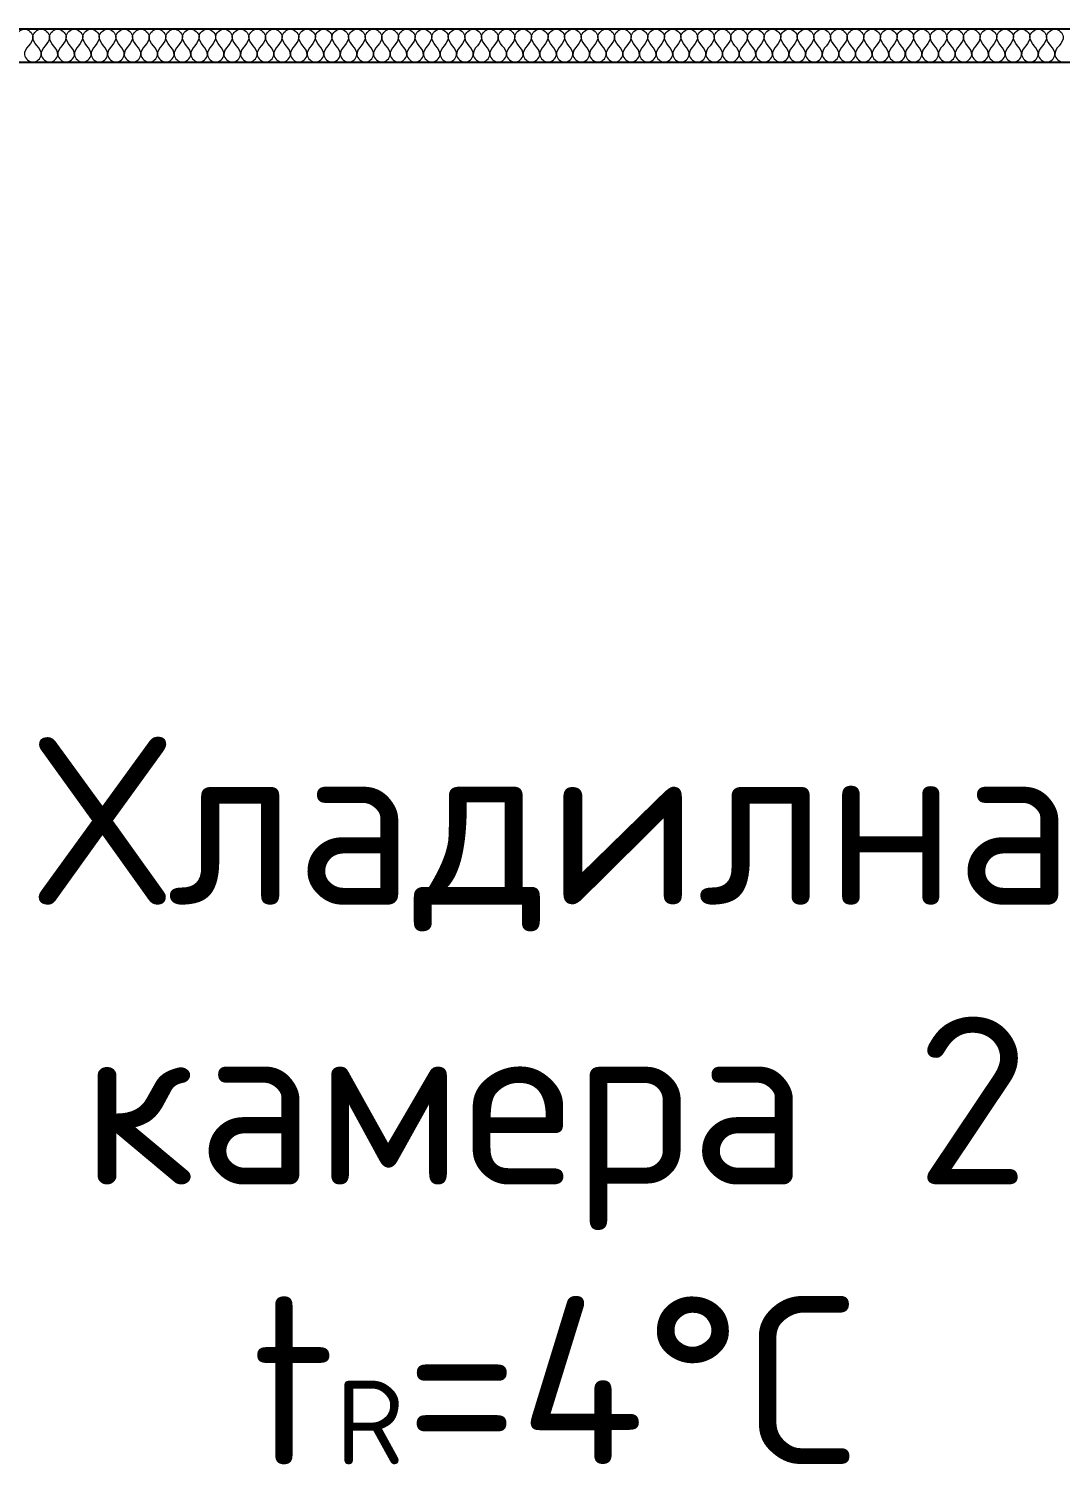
# Model space of a CAD drawing. Header units: metres. Extents: x 125 to 1179, y 511 to 749.
# Drawn here: x 224.6 to 259.13, y 557.87 to 605.92 of the extents above; entities that cross this region are included whole.
import ezdxf

# ---------------------------------------------------------------- set-up
doc = ezdxf.new("R2010")
doc.units = ezdxf.units.M
doc.layers.add('Text18', color=8, linetype='Continuous', lineweight=18)
doc.styles.get("Standard").update_dxf_attribs({"font": 'arial.ttf'})

msp = doc.modelspace()

# ---------------------------------------------------------------- linework, layer by layer
for p, q in [((140.186, 605.919), (339.062, 605.919)), ((140.186, 604.796), (339.062, 604.796))]:
    msp.add_line(p, q)
at = {"layer": 'Text18', "color": 0, "ltscale": 0.5}
for points, knots in [([(224.18, 605.658), (224.196, 605.778), (224.458, 606.039), (224.955, 605.543), (224.235, 605.16), (224.611, 604.796), (224.736, 604.796)], [2.217326, 2.217326, 2.217326, 2.217326, 2.553667, 2.890008, 3.49416, 3.830501, 3.830501, 3.830501, 3.830501]), ([(224.736, 605.658), (224.753, 605.778), (225.014, 606.039), (225.512, 605.543), (224.791, 605.16), (225.168, 604.796), (225.292, 604.796)], [2.217326, 2.217326, 2.217326, 2.217326, 2.553667, 2.890008, 3.49416, 3.830501, 3.830501, 3.830501, 3.830501]), ([(225.292, 605.658), (225.309, 605.778), (225.57, 606.039), (226.068, 605.543), (225.347, 605.16), (225.724, 604.796), (225.849, 604.796)], [2.217326, 2.217326, 2.217326, 2.217326, 2.553667, 2.890008, 3.49416, 3.830501, 3.830501, 3.830501, 3.830501]), ([(225.849, 605.658), (225.865, 605.778), (226.127, 606.039), (226.624, 605.543), (225.904, 605.16), (226.28, 604.796), (226.405, 604.796)], [2.217326, 2.217326, 2.217326, 2.217326, 2.553667, 2.890008, 3.49416, 3.830501, 3.830501, 3.830501, 3.830501]), ([(226.405, 605.658), (226.422, 605.778), (226.683, 606.039), (227.18, 605.543), (226.46, 605.16), (226.837, 604.796), (226.961, 604.796)], [2.217326, 2.217326, 2.217326, 2.217326, 2.553667, 2.890008, 3.49416, 3.830501, 3.830501, 3.830501, 3.830501]), ([(226.961, 605.658), (226.978, 605.778), (227.239, 606.039), (227.737, 605.543), (227.016, 605.16), (227.393, 604.796), (227.518, 604.796)], [2.217326, 2.217326, 2.217326, 2.217326, 2.553667, 2.890008, 3.49416, 3.830501, 3.830501, 3.830501, 3.830501]), ([(227.518, 605.658), (227.534, 605.778), (227.796, 606.039), (228.293, 605.543), (227.572, 605.16), (227.949, 604.796), (228.074, 604.796)], [2.217326, 2.217326, 2.217326, 2.217326, 2.553667, 2.890008, 3.49416, 3.830501, 3.830501, 3.830501, 3.830501]), ([(228.074, 605.658), (228.091, 605.778), (228.352, 606.039), (228.849, 605.543), (228.129, 605.16), (228.506, 604.796), (228.63, 604.796)], [2.217326, 2.217326, 2.217326, 2.217326, 2.553667, 2.890008, 3.49416, 3.830501, 3.830501, 3.830501, 3.830501]), ([(228.63, 605.658), (228.647, 605.778), (228.908, 606.039), (229.406, 605.543), (228.685, 605.16), (229.062, 604.796), (229.187, 604.796)], [2.217326, 2.217326, 2.217326, 2.217326, 2.553667, 2.890008, 3.49416, 3.830501, 3.830501, 3.830501, 3.830501]), ([(229.187, 605.658), (229.203, 605.778), (229.465, 606.039), (229.962, 605.543), (229.241, 605.16), (229.618, 604.796), (229.743, 604.796)], [2.217326, 2.217326, 2.217326, 2.217326, 2.553667, 2.890008, 3.49416, 3.830501, 3.830501, 3.830501, 3.830501]), ([(229.743, 605.658), (229.76, 605.778), (230.021, 606.039), (230.518, 605.543), (229.798, 605.16), (230.175, 604.796), (230.299, 604.796)], [2.217326, 2.217326, 2.217326, 2.217326, 2.553667, 2.890008, 3.49416, 3.830501, 3.830501, 3.830501, 3.830501]), ([(230.299, 605.658), (230.316, 605.778), (230.577, 606.039), (231.075, 605.543), (230.354, 605.16), (230.731, 604.796), (230.856, 604.796)], [2.217326, 2.217326, 2.217326, 2.217326, 2.553667, 2.890008, 3.49416, 3.830501, 3.830501, 3.830501, 3.830501]), ([(230.856, 605.658), (230.872, 605.778), (231.134, 606.039), (231.631, 605.543), (230.91, 605.16), (231.287, 604.796), (231.412, 604.796)], [2.217326, 2.217326, 2.217326, 2.217326, 2.553667, 2.890008, 3.49416, 3.830501, 3.830501, 3.830501, 3.830501]), ([(231.412, 605.658), (231.429, 605.778), (231.69, 606.039), (232.187, 605.543), (231.467, 605.16), (231.844, 604.796), (231.968, 604.796)], [2.217326, 2.217326, 2.217326, 2.217326, 2.553667, 2.890008, 3.49416, 3.830501, 3.830501, 3.830501, 3.830501]), ([(231.968, 605.658), (231.985, 605.778), (232.246, 606.039), (232.744, 605.543), (232.023, 605.16), (232.4, 604.796), (232.525, 604.796)], [2.217326, 2.217326, 2.217326, 2.217326, 2.553667, 2.890008, 3.49416, 3.830501, 3.830501, 3.830501, 3.830501]), ([(232.525, 605.658), (232.541, 605.778), (232.803, 606.039), (233.3, 605.543), (232.579, 605.16), (232.956, 604.796), (233.081, 604.796)], [2.217326, 2.217326, 2.217326, 2.217326, 2.553667, 2.890008, 3.49416, 3.830501, 3.830501, 3.830501, 3.830501]), ([(233.081, 605.658), (233.098, 605.778), (233.359, 606.039), (233.856, 605.543), (233.136, 605.16), (233.513, 604.796), (233.637, 604.796)], [2.217326, 2.217326, 2.217326, 2.217326, 2.553667, 2.890008, 3.49416, 3.830501, 3.830501, 3.830501, 3.830501]), ([(233.637, 605.658), (233.654, 605.778), (233.915, 606.039), (234.413, 605.543), (233.692, 605.16), (234.069, 604.796), (234.194, 604.796)], [2.217326, 2.217326, 2.217326, 2.217326, 2.553667, 2.890008, 3.49416, 3.830501, 3.830501, 3.830501, 3.830501]), ([(234.194, 605.658), (234.21, 605.778), (234.472, 606.039), (234.969, 605.543), (234.248, 605.16), (234.625, 604.796), (234.75, 604.796)], [2.217326, 2.217326, 2.217326, 2.217326, 2.553667, 2.890008, 3.49416, 3.830501, 3.830501, 3.830501, 3.830501]), ([(234.75, 605.658), (234.767, 605.778), (235.028, 606.039), (235.525, 605.543), (234.805, 605.16), (235.182, 604.796), (235.306, 604.796)], [2.217326, 2.217326, 2.217326, 2.217326, 2.553667, 2.890008, 3.49416, 3.830501, 3.830501, 3.830501, 3.830501]), ([(235.306, 605.658), (235.323, 605.778), (235.584, 606.039), (236.082, 605.543), (235.361, 605.16), (235.738, 604.796), (235.863, 604.796)], [2.217326, 2.217326, 2.217326, 2.217326, 2.553667, 2.890008, 3.49416, 3.830501, 3.830501, 3.830501, 3.830501]), ([(235.863, 605.658), (235.879, 605.778), (236.141, 606.039), (236.638, 605.543), (235.917, 605.16), (236.294, 604.796), (236.419, 604.796)], [2.217326, 2.217326, 2.217326, 2.217326, 2.553667, 2.890008, 3.49416, 3.830501, 3.830501, 3.830501, 3.830501]), ([(236.419, 605.658), (236.436, 605.778), (236.697, 606.039), (237.194, 605.543), (236.474, 605.16), (236.851, 604.796), (236.975, 604.796)], [2.217326, 2.217326, 2.217326, 2.217326, 2.553667, 2.890008, 3.49416, 3.830501, 3.830501, 3.830501, 3.830501]), ([(236.975, 605.658), (236.992, 605.778), (237.253, 606.039), (237.751, 605.543), (237.03, 605.16), (237.407, 604.796), (237.532, 604.796)], [2.217326, 2.217326, 2.217326, 2.217326, 2.553667, 2.890008, 3.49416, 3.830501, 3.830501, 3.830501, 3.830501]), ([(237.532, 605.658), (237.548, 605.778), (237.81, 606.039), (238.307, 605.543), (237.586, 605.16), (237.963, 604.796), (238.088, 604.796)], [2.217326, 2.217326, 2.217326, 2.217326, 2.553667, 2.890008, 3.49416, 3.830501, 3.830501, 3.830501, 3.830501]), ([(238.088, 605.658), (238.105, 605.778), (238.366, 606.039), (238.863, 605.543), (238.143, 605.16), (238.52, 604.796), (238.644, 604.796)], [2.217326, 2.217326, 2.217326, 2.217326, 2.553667, 2.890008, 3.49416, 3.830501, 3.830501, 3.830501, 3.830501]), ([(238.644, 605.658), (238.661, 605.778), (238.922, 606.039), (239.42, 605.543), (238.699, 605.16), (239.076, 604.796), (239.201, 604.796)], [2.217326, 2.217326, 2.217326, 2.217326, 2.553667, 2.890008, 3.49416, 3.830501, 3.830501, 3.830501, 3.830501]), ([(239.201, 605.658), (239.217, 605.778), (239.478, 606.039), (239.976, 605.543), (239.255, 605.16), (239.632, 604.796), (239.757, 604.796)], [2.217326, 2.217326, 2.217326, 2.217326, 2.553667, 2.890008, 3.49416, 3.830501, 3.830501, 3.830501, 3.830501]), ([(239.757, 605.658), (239.773, 605.778), (240.035, 606.039), (240.532, 605.543), (239.812, 605.16), (240.188, 604.796), (240.313, 604.796)], [2.217326, 2.217326, 2.217326, 2.217326, 2.553667, 2.890008, 3.49416, 3.830501, 3.830501, 3.830501, 3.830501]), ([(240.313, 605.658), (240.33, 605.778), (240.591, 606.039), (241.089, 605.543), (240.368, 605.16), (240.745, 604.796), (240.869, 604.796)], [2.217326, 2.217326, 2.217326, 2.217326, 2.553667, 2.890008, 3.49416, 3.830501, 3.830501, 3.830501, 3.830501]), ([(240.869, 605.658), (240.886, 605.778), (241.147, 606.039), (241.645, 605.543), (240.924, 605.16), (241.301, 604.796), (241.426, 604.796)], [2.217326, 2.217326, 2.217326, 2.217326, 2.553667, 2.890008, 3.49416, 3.830501, 3.830501, 3.830501, 3.830501]), ([(241.426, 605.658), (241.442, 605.778), (241.704, 606.039), (242.201, 605.543), (241.481, 605.16), (241.857, 604.796), (241.982, 604.796)], [2.217326, 2.217326, 2.217326, 2.217326, 2.553667, 2.890008, 3.49416, 3.830501, 3.830501, 3.830501, 3.830501]), ([(241.982, 605.658), (241.999, 605.778), (242.26, 606.039), (242.758, 605.543), (242.037, 605.16), (242.414, 604.796), (242.538, 604.796)], [2.217326, 2.217326, 2.217326, 2.217326, 2.553667, 2.890008, 3.49416, 3.830501, 3.830501, 3.830501, 3.830501]), ([(242.538, 605.658), (242.555, 605.778), (242.816, 606.039), (243.314, 605.543), (242.593, 605.16), (242.97, 604.796), (243.095, 604.796)], [2.217326, 2.217326, 2.217326, 2.217326, 2.553667, 2.890008, 3.49416, 3.830501, 3.830501, 3.830501, 3.830501]), ([(243.095, 605.658), (243.111, 605.778), (243.373, 606.039), (243.87, 605.543), (243.15, 605.16), (243.526, 604.796), (243.651, 604.796)], [2.217326, 2.217326, 2.217326, 2.217326, 2.553667, 2.890008, 3.49416, 3.830501, 3.830501, 3.830501, 3.830501]), ([(243.651, 605.658), (243.668, 605.778), (243.929, 606.039), (244.426, 605.543), (243.706, 605.16), (244.083, 604.796), (244.207, 604.796)], [2.217326, 2.217326, 2.217326, 2.217326, 2.553667, 2.890008, 3.49416, 3.830501, 3.830501, 3.830501, 3.830501]), ([(244.207, 605.658), (244.224, 605.778), (244.485, 606.039), (244.983, 605.543), (244.262, 605.16), (244.639, 604.796), (244.764, 604.796)], [2.217326, 2.217326, 2.217326, 2.217326, 2.553667, 2.890008, 3.49416, 3.830501, 3.830501, 3.830501, 3.830501]), ([(244.764, 605.658), (244.78, 605.778), (245.042, 606.039), (245.539, 605.543), (244.818, 605.16), (245.195, 604.796), (245.32, 604.796)], [2.217326, 2.217326, 2.217326, 2.217326, 2.553667, 2.890008, 3.49416, 3.830501, 3.830501, 3.830501, 3.830501]), ([(245.32, 605.658), (245.337, 605.778), (245.598, 606.039), (246.095, 605.543), (245.375, 605.16), (245.752, 604.796), (245.876, 604.796)], [2.217326, 2.217326, 2.217326, 2.217326, 2.553667, 2.890008, 3.49416, 3.830501, 3.830501, 3.830501, 3.830501]), ([(245.876, 605.658), (245.893, 605.778), (246.154, 606.039), (246.652, 605.543), (245.931, 605.16), (246.308, 604.796), (246.433, 604.796)], [2.217326, 2.217326, 2.217326, 2.217326, 2.553667, 2.890008, 3.49416, 3.830501, 3.830501, 3.830501, 3.830501]), ([(246.433, 605.658), (246.449, 605.778), (246.711, 606.039), (247.208, 605.543), (246.487, 605.16), (246.864, 604.796), (246.989, 604.796)], [2.217326, 2.217326, 2.217326, 2.217326, 2.553667, 2.890008, 3.49416, 3.830501, 3.830501, 3.830501, 3.830501]), ([(246.989, 605.658), (247.006, 605.778), (247.267, 606.039), (247.764, 605.543), (247.044, 605.16), (247.421, 604.796), (247.545, 604.796)], [2.217326, 2.217326, 2.217326, 2.217326, 2.553667, 2.890008, 3.49416, 3.830501, 3.830501, 3.830501, 3.830501]), ([(247.545, 605.658), (247.562, 605.778), (247.823, 606.039), (248.321, 605.543), (247.6, 605.16), (247.977, 604.796), (248.102, 604.796)], [2.217326, 2.217326, 2.217326, 2.217326, 2.553667, 2.890008, 3.49416, 3.830501, 3.830501, 3.830501, 3.830501]), ([(248.102, 605.658), (248.118, 605.778), (248.38, 606.039), (248.877, 605.543), (248.156, 605.16), (248.533, 604.796), (248.658, 604.796)], [2.217326, 2.217326, 2.217326, 2.217326, 2.553667, 2.890008, 3.49416, 3.830501, 3.830501, 3.830501, 3.830501]), ([(248.658, 605.658), (248.675, 605.778), (248.936, 606.039), (249.433, 605.543), (248.713, 605.16), (249.09, 604.796), (249.214, 604.796)], [2.217326, 2.217326, 2.217326, 2.217326, 2.553667, 2.890008, 3.49416, 3.830501, 3.830501, 3.830501, 3.830501]), ([(249.214, 605.658), (249.231, 605.778), (249.492, 606.039), (249.99, 605.543), (249.269, 605.16), (249.646, 604.796), (249.771, 604.796)], [2.217326, 2.217326, 2.217326, 2.217326, 2.553667, 2.890008, 3.49416, 3.830501, 3.830501, 3.830501, 3.830501]), ([(249.771, 605.658), (249.787, 605.778), (250.049, 606.039), (250.546, 605.543), (249.825, 605.16), (250.202, 604.796), (250.327, 604.796)], [2.217326, 2.217326, 2.217326, 2.217326, 2.553667, 2.890008, 3.49416, 3.830501, 3.830501, 3.830501, 3.830501]), ([(250.327, 605.658), (250.344, 605.778), (250.605, 606.039), (251.102, 605.543), (250.382, 605.16), (250.759, 604.796), (250.883, 604.796)], [2.217326, 2.217326, 2.217326, 2.217326, 2.553667, 2.890008, 3.49416, 3.830501, 3.830501, 3.830501, 3.830501]), ([(250.883, 605.658), (250.9, 605.778), (251.161, 606.039), (251.659, 605.543), (250.938, 605.16), (251.315, 604.796), (251.44, 604.796)], [2.217326, 2.217326, 2.217326, 2.217326, 2.553667, 2.890008, 3.49416, 3.830501, 3.830501, 3.830501, 3.830501]), ([(251.44, 605.658), (251.456, 605.778), (251.718, 606.039), (252.215, 605.543), (251.494, 605.16), (251.871, 604.796), (251.996, 604.796)], [2.217326, 2.217326, 2.217326, 2.217326, 2.553667, 2.890008, 3.49416, 3.830501, 3.830501, 3.830501, 3.830501]), ([(251.996, 605.658), (252.013, 605.778), (252.274, 606.039), (252.771, 605.543), (252.051, 605.16), (252.428, 604.796), (252.552, 604.796)], [2.217326, 2.217326, 2.217326, 2.217326, 2.553667, 2.890008, 3.49416, 3.830501, 3.830501, 3.830501, 3.830501]), ([(252.552, 605.658), (252.569, 605.778), (252.83, 606.039), (253.328, 605.543), (252.607, 605.16), (252.984, 604.796), (253.109, 604.796)], [2.217326, 2.217326, 2.217326, 2.217326, 2.553667, 2.890008, 3.49416, 3.830501, 3.830501, 3.830501, 3.830501]), ([(253.109, 605.658), (253.125, 605.778), (253.387, 606.039), (253.884, 605.543), (253.163, 605.16), (253.54, 604.796), (253.665, 604.796)], [2.217326, 2.217326, 2.217326, 2.217326, 2.553667, 2.890008, 3.49416, 3.830501, 3.830501, 3.830501, 3.830501]), ([(253.665, 605.658), (253.682, 605.778), (253.943, 606.039), (254.44, 605.543), (253.72, 605.16), (254.097, 604.796), (254.221, 604.796)], [2.217326, 2.217326, 2.217326, 2.217326, 2.553667, 2.890008, 3.49416, 3.830501, 3.830501, 3.830501, 3.830501]), ([(254.221, 605.658), (254.238, 605.778), (254.499, 606.039), (254.997, 605.543), (254.276, 605.16), (254.653, 604.796), (254.778, 604.796)], [2.217326, 2.217326, 2.217326, 2.217326, 2.553667, 2.890008, 3.49416, 3.830501, 3.830501, 3.830501, 3.830501]), ([(254.778, 605.658), (254.794, 605.778), (255.056, 606.039), (255.553, 605.543), (254.832, 605.16), (255.209, 604.796), (255.334, 604.796)], [2.217326, 2.217326, 2.217326, 2.217326, 2.553667, 2.890008, 3.49416, 3.830501, 3.830501, 3.830501, 3.830501]), ([(255.334, 605.658), (255.351, 605.778), (255.612, 606.039), (256.109, 605.543), (255.389, 605.16), (255.766, 604.796), (255.89, 604.796)], [2.217326, 2.217326, 2.217326, 2.217326, 2.553667, 2.890008, 3.49416, 3.830501, 3.830501, 3.830501, 3.830501]), ([(255.89, 605.658), (255.907, 605.778), (256.168, 606.039), (256.666, 605.543), (255.945, 605.16), (256.322, 604.796), (256.447, 604.796)], [2.217326, 2.217326, 2.217326, 2.217326, 2.553667, 2.890008, 3.49416, 3.830501, 3.830501, 3.830501, 3.830501]), ([(256.447, 605.658), (256.463, 605.778), (256.724, 606.039), (257.222, 605.543), (256.501, 605.16), (256.878, 604.796), (257.003, 604.796)], [2.217326, 2.217326, 2.217326, 2.217326, 2.553667, 2.890008, 3.49416, 3.830501, 3.830501, 3.830501, 3.830501]), ([(257.003, 605.658), (257.019, 605.778), (257.281, 606.039), (257.778, 605.543), (257.058, 605.16), (257.434, 604.796), (257.559, 604.796)], [2.217326, 2.217326, 2.217326, 2.217326, 2.553667, 2.890008, 3.49416, 3.830501, 3.830501, 3.830501, 3.830501]), ([(257.559, 605.658), (257.576, 605.778), (257.837, 606.039), (258.335, 605.543), (257.614, 605.16), (257.991, 604.796), (258.115, 604.796)], [2.217326, 2.217326, 2.217326, 2.217326, 2.553667, 2.890008, 3.49416, 3.830501, 3.830501, 3.830501, 3.830501]), ([(258.115, 605.658), (258.132, 605.778), (258.393, 606.039), (258.891, 605.543), (258.17, 605.16), (258.547, 604.796), (258.672, 604.796)], [2.217326, 2.217326, 2.217326, 2.217326, 2.553667, 2.890008, 3.49416, 3.830501, 3.830501, 3.830501, 3.830501]), ([(258.672, 605.658), (258.688, 605.778), (258.95, 606.039), (259.447, 605.543), (258.727, 605.16), (259.103, 604.796), (259.228, 604.796)], [2.217326, 2.217326, 2.217326, 2.217326, 2.553667, 2.890008, 3.49416, 3.830501, 3.830501, 3.830501, 3.830501]), ([(224.736, 604.796), (224.867, 604.797), (225.232, 605.159), (224.706, 605.442), (224.736, 605.658)], [1.2768335, 1.2768335, 1.2768335, 1.2768335, 1.6131741, 2.2173264, 2.2173264, 2.2173264, 2.2173264]), ([(225.292, 604.796), (225.423, 604.797), (225.789, 605.159), (225.263, 605.442), (225.292, 605.658)], [1.2768335, 1.2768335, 1.2768335, 1.2768335, 1.6131741, 2.2173264, 2.2173264, 2.2173264, 2.2173264]), ([(225.849, 604.796), (225.98, 604.797), (226.345, 605.159), (225.819, 605.442), (225.849, 605.658)], [1.2768335, 1.2768335, 1.2768335, 1.2768335, 1.6131741, 2.2173264, 2.2173264, 2.2173264, 2.2173264]), ([(226.405, 604.796), (226.536, 604.797), (226.901, 605.159), (226.375, 605.442), (226.405, 605.658)], [1.2768335, 1.2768335, 1.2768335, 1.2768335, 1.6131741, 2.2173264, 2.2173264, 2.2173264, 2.2173264]), ([(226.961, 604.796), (227.092, 604.797), (227.458, 605.159), (226.932, 605.442), (226.961, 605.658)], [1.2768335, 1.2768335, 1.2768335, 1.2768335, 1.6131741, 2.2173264, 2.2173264, 2.2173264, 2.2173264]), ([(227.518, 604.796), (227.648, 604.797), (228.014, 605.159), (227.488, 605.442), (227.518, 605.658)], [1.2768335, 1.2768335, 1.2768335, 1.2768335, 1.6131741, 2.2173264, 2.2173264, 2.2173264, 2.2173264]), ([(228.074, 604.796), (228.205, 604.797), (228.57, 605.159), (228.044, 605.442), (228.074, 605.658)], [1.2768335, 1.2768335, 1.2768335, 1.2768335, 1.6131741, 2.2173264, 2.2173264, 2.2173264, 2.2173264]), ([(228.63, 604.796), (228.761, 604.797), (229.127, 605.159), (228.6, 605.442), (228.63, 605.658)], [1.2768335, 1.2768335, 1.2768335, 1.2768335, 1.6131741, 2.2173264, 2.2173264, 2.2173264, 2.2173264]), ([(229.187, 604.796), (229.317, 604.797), (229.683, 605.159), (229.157, 605.442), (229.187, 605.658)], [1.2768335, 1.2768335, 1.2768335, 1.2768335, 1.6131741, 2.2173264, 2.2173264, 2.2173264, 2.2173264]), ([(229.743, 604.796), (229.874, 604.797), (230.239, 605.159), (229.713, 605.442), (229.743, 605.658)], [1.2768335, 1.2768335, 1.2768335, 1.2768335, 1.6131741, 2.2173264, 2.2173264, 2.2173264, 2.2173264]), ([(230.299, 604.796), (230.43, 604.797), (230.796, 605.159), (230.269, 605.442), (230.299, 605.658)], [1.2768335, 1.2768335, 1.2768335, 1.2768335, 1.6131741, 2.2173264, 2.2173264, 2.2173264, 2.2173264]), ([(230.856, 604.796), (230.986, 604.797), (231.352, 605.159), (230.826, 605.442), (230.856, 605.658)], [1.2768335, 1.2768335, 1.2768335, 1.2768335, 1.6131741, 2.2173264, 2.2173264, 2.2173264, 2.2173264]), ([(231.412, 604.796), (231.543, 604.797), (231.908, 605.159), (231.382, 605.442), (231.412, 605.658)], [1.2768335, 1.2768335, 1.2768335, 1.2768335, 1.6131741, 2.2173264, 2.2173264, 2.2173264, 2.2173264]), ([(231.968, 604.796), (232.099, 604.797), (232.465, 605.159), (231.938, 605.442), (231.968, 605.658)], [1.2768335, 1.2768335, 1.2768335, 1.2768335, 1.6131741, 2.2173264, 2.2173264, 2.2173264, 2.2173264]), ([(232.525, 604.796), (232.655, 604.797), (233.021, 605.159), (232.495, 605.442), (232.525, 605.658)], [1.2768335, 1.2768335, 1.2768335, 1.2768335, 1.6131741, 2.2173264, 2.2173264, 2.2173264, 2.2173264]), ([(233.081, 604.796), (233.212, 604.797), (233.577, 605.159), (233.051, 605.442), (233.081, 605.658)], [1.2768335, 1.2768335, 1.2768335, 1.2768335, 1.6131741, 2.2173264, 2.2173264, 2.2173264, 2.2173264]), ([(233.637, 604.796), (233.768, 604.797), (234.134, 605.159), (233.607, 605.442), (233.637, 605.658)], [1.2768335, 1.2768335, 1.2768335, 1.2768335, 1.6131741, 2.2173264, 2.2173264, 2.2173264, 2.2173264]), ([(234.194, 604.796), (234.324, 604.797), (234.69, 605.159), (234.164, 605.442), (234.194, 605.658)], [1.2768335, 1.2768335, 1.2768335, 1.2768335, 1.6131741, 2.2173264, 2.2173264, 2.2173264, 2.2173264]), ([(234.75, 604.796), (234.881, 604.797), (235.246, 605.159), (234.72, 605.442), (234.75, 605.658)], [1.2768335, 1.2768335, 1.2768335, 1.2768335, 1.6131741, 2.2173264, 2.2173264, 2.2173264, 2.2173264]), ([(235.306, 604.796), (235.437, 604.797), (235.803, 605.159), (235.276, 605.442), (235.306, 605.658)], [1.2768335, 1.2768335, 1.2768335, 1.2768335, 1.6131741, 2.2173264, 2.2173264, 2.2173264, 2.2173264]), ([(235.863, 604.796), (235.993, 604.797), (236.359, 605.159), (235.833, 605.442), (235.863, 605.658)], [1.2768335, 1.2768335, 1.2768335, 1.2768335, 1.6131741, 2.2173264, 2.2173264, 2.2173264, 2.2173264]), ([(236.419, 604.796), (236.55, 604.797), (236.915, 605.159), (236.389, 605.442), (236.419, 605.658)], [1.2768335, 1.2768335, 1.2768335, 1.2768335, 1.6131741, 2.2173264, 2.2173264, 2.2173264, 2.2173264]), ([(236.975, 604.796), (237.106, 604.797), (237.472, 605.159), (236.945, 605.442), (236.975, 605.658)], [1.2768335, 1.2768335, 1.2768335, 1.2768335, 1.6131741, 2.2173264, 2.2173264, 2.2173264, 2.2173264]), ([(237.532, 604.796), (237.662, 604.797), (238.028, 605.159), (237.502, 605.442), (237.532, 605.658)], [1.2768335, 1.2768335, 1.2768335, 1.2768335, 1.6131741, 2.2173264, 2.2173264, 2.2173264, 2.2173264]), ([(238.088, 604.796), (238.219, 604.797), (238.584, 605.159), (238.058, 605.442), (238.088, 605.658)], [1.2768335, 1.2768335, 1.2768335, 1.2768335, 1.6131741, 2.2173264, 2.2173264, 2.2173264, 2.2173264]), ([(238.644, 604.796), (238.775, 604.797), (239.14, 605.159), (238.614, 605.442), (238.644, 605.658)], [1.2768335, 1.2768335, 1.2768335, 1.2768335, 1.6131741, 2.2173264, 2.2173264, 2.2173264, 2.2173264]), ([(239.201, 604.796), (239.331, 604.797), (239.697, 605.159), (239.171, 605.442), (239.201, 605.658)], [1.2768335, 1.2768335, 1.2768335, 1.2768335, 1.6131741, 2.2173264, 2.2173264, 2.2173264, 2.2173264]), ([(239.757, 604.796), (239.888, 604.797), (240.253, 605.159), (239.727, 605.442), (239.757, 605.658)], [1.2768335, 1.2768335, 1.2768335, 1.2768335, 1.6131741, 2.2173264, 2.2173264, 2.2173264, 2.2173264]), ([(240.313, 604.796), (240.444, 604.797), (240.809, 605.159), (240.283, 605.442), (240.313, 605.658)], [1.2768335, 1.2768335, 1.2768335, 1.2768335, 1.6131741, 2.2173264, 2.2173264, 2.2173264, 2.2173264]), ([(240.869, 604.796), (241, 604.797), (241.366, 605.159), (240.84, 605.442), (240.869, 605.658)], [1.2768335, 1.2768335, 1.2768335, 1.2768335, 1.6131741, 2.2173264, 2.2173264, 2.2173264, 2.2173264]), ([(241.426, 604.796), (241.557, 604.797), (241.922, 605.159), (241.396, 605.442), (241.426, 605.658)], [1.2768335, 1.2768335, 1.2768335, 1.2768335, 1.6131741, 2.2173264, 2.2173264, 2.2173264, 2.2173264]), ([(241.982, 604.796), (242.113, 604.797), (242.478, 605.159), (241.952, 605.442), (241.982, 605.658)], [1.2768335, 1.2768335, 1.2768335, 1.2768335, 1.6131741, 2.2173264, 2.2173264, 2.2173264, 2.2173264]), ([(242.538, 604.796), (242.669, 604.797), (243.035, 605.159), (242.509, 605.442), (242.538, 605.658)], [1.2768335, 1.2768335, 1.2768335, 1.2768335, 1.6131741, 2.2173264, 2.2173264, 2.2173264, 2.2173264]), ([(243.095, 604.796), (243.226, 604.797), (243.591, 605.159), (243.065, 605.442), (243.095, 605.658)], [1.2768335, 1.2768335, 1.2768335, 1.2768335, 1.6131741, 2.2173264, 2.2173264, 2.2173264, 2.2173264]), ([(243.651, 604.796), (243.782, 604.797), (244.147, 605.159), (243.621, 605.442), (243.651, 605.658)], [1.2768335, 1.2768335, 1.2768335, 1.2768335, 1.6131741, 2.2173264, 2.2173264, 2.2173264, 2.2173264]), ([(244.207, 604.796), (244.338, 604.797), (244.704, 605.159), (244.178, 605.442), (244.207, 605.658)], [1.2768335, 1.2768335, 1.2768335, 1.2768335, 1.6131741, 2.2173264, 2.2173264, 2.2173264, 2.2173264]), ([(244.764, 604.796), (244.894, 604.797), (245.26, 605.159), (244.734, 605.442), (244.764, 605.658)], [1.2768335, 1.2768335, 1.2768335, 1.2768335, 1.6131741, 2.2173264, 2.2173264, 2.2173264, 2.2173264]), ([(245.32, 604.796), (245.451, 604.797), (245.816, 605.159), (245.29, 605.442), (245.32, 605.658)], [1.2768335, 1.2768335, 1.2768335, 1.2768335, 1.6131741, 2.2173264, 2.2173264, 2.2173264, 2.2173264]), ([(245.876, 604.796), (246.007, 604.797), (246.373, 605.159), (245.846, 605.442), (245.876, 605.658)], [1.2768335, 1.2768335, 1.2768335, 1.2768335, 1.6131741, 2.2173264, 2.2173264, 2.2173264, 2.2173264]), ([(246.433, 604.796), (246.563, 604.797), (246.929, 605.159), (246.403, 605.442), (246.433, 605.658)], [1.2768335, 1.2768335, 1.2768335, 1.2768335, 1.6131741, 2.2173264, 2.2173264, 2.2173264, 2.2173264]), ([(246.989, 604.796), (247.12, 604.797), (247.485, 605.159), (246.959, 605.442), (246.989, 605.658)], [1.2768335, 1.2768335, 1.2768335, 1.2768335, 1.6131741, 2.2173264, 2.2173264, 2.2173264, 2.2173264]), ([(247.545, 604.796), (247.676, 604.797), (248.042, 605.159), (247.515, 605.442), (247.545, 605.658)], [1.2768335, 1.2768335, 1.2768335, 1.2768335, 1.6131741, 2.2173264, 2.2173264, 2.2173264, 2.2173264]), ([(248.102, 604.796), (248.232, 604.797), (248.598, 605.159), (248.072, 605.442), (248.102, 605.658)], [1.2768335, 1.2768335, 1.2768335, 1.2768335, 1.6131741, 2.2173264, 2.2173264, 2.2173264, 2.2173264]), ([(248.658, 604.796), (248.789, 604.797), (249.154, 605.159), (248.628, 605.442), (248.658, 605.658)], [1.2768335, 1.2768335, 1.2768335, 1.2768335, 1.6131741, 2.2173264, 2.2173264, 2.2173264, 2.2173264]), ([(249.214, 604.796), (249.345, 604.797), (249.711, 605.159), (249.184, 605.442), (249.214, 605.658)], [1.2768335, 1.2768335, 1.2768335, 1.2768335, 1.6131741, 2.2173264, 2.2173264, 2.2173264, 2.2173264]), ([(249.771, 604.796), (249.901, 604.797), (250.267, 605.159), (249.741, 605.442), (249.771, 605.658)], [1.2768335, 1.2768335, 1.2768335, 1.2768335, 1.6131741, 2.2173264, 2.2173264, 2.2173264, 2.2173264]), ([(250.327, 604.796), (250.458, 604.797), (250.823, 605.159), (250.297, 605.442), (250.327, 605.658)], [1.2768335, 1.2768335, 1.2768335, 1.2768335, 1.6131741, 2.2173264, 2.2173264, 2.2173264, 2.2173264]), ([(250.883, 604.796), (251.014, 604.797), (251.38, 605.159), (250.853, 605.442), (250.883, 605.658)], [1.2768335, 1.2768335, 1.2768335, 1.2768335, 1.6131741, 2.2173264, 2.2173264, 2.2173264, 2.2173264]), ([(251.44, 604.796), (251.57, 604.797), (251.936, 605.159), (251.41, 605.442), (251.44, 605.658)], [1.2768335, 1.2768335, 1.2768335, 1.2768335, 1.6131741, 2.2173264, 2.2173264, 2.2173264, 2.2173264]), ([(251.996, 604.796), (252.127, 604.797), (252.492, 605.159), (251.966, 605.442), (251.996, 605.658)], [1.2768335, 1.2768335, 1.2768335, 1.2768335, 1.6131741, 2.2173264, 2.2173264, 2.2173264, 2.2173264]), ([(252.552, 604.796), (252.683, 604.797), (253.049, 605.159), (252.522, 605.442), (252.552, 605.658)], [1.2768335, 1.2768335, 1.2768335, 1.2768335, 1.6131741, 2.2173264, 2.2173264, 2.2173264, 2.2173264]), ([(253.109, 604.796), (253.239, 604.797), (253.605, 605.159), (253.079, 605.442), (253.109, 605.658)], [1.2768335, 1.2768335, 1.2768335, 1.2768335, 1.6131741, 2.2173264, 2.2173264, 2.2173264, 2.2173264]), ([(253.665, 604.796), (253.796, 604.797), (254.161, 605.159), (253.635, 605.442), (253.665, 605.658)], [1.2768335, 1.2768335, 1.2768335, 1.2768335, 1.6131741, 2.2173264, 2.2173264, 2.2173264, 2.2173264]), ([(254.221, 604.796), (254.352, 604.797), (254.718, 605.159), (254.191, 605.442), (254.221, 605.658)], [1.2768335, 1.2768335, 1.2768335, 1.2768335, 1.6131741, 2.2173264, 2.2173264, 2.2173264, 2.2173264]), ([(254.778, 604.796), (254.908, 604.797), (255.274, 605.159), (254.748, 605.442), (254.778, 605.658)], [1.2768335, 1.2768335, 1.2768335, 1.2768335, 1.6131741, 2.2173264, 2.2173264, 2.2173264, 2.2173264]), ([(255.334, 604.796), (255.465, 604.797), (255.83, 605.159), (255.304, 605.442), (255.334, 605.658)], [1.2768335, 1.2768335, 1.2768335, 1.2768335, 1.6131741, 2.2173264, 2.2173264, 2.2173264, 2.2173264]), ([(255.89, 604.796), (256.021, 604.797), (256.386, 605.159), (255.86, 605.442), (255.89, 605.658)], [1.2768335, 1.2768335, 1.2768335, 1.2768335, 1.6131741, 2.2173264, 2.2173264, 2.2173264, 2.2173264]), ([(256.447, 604.796), (256.577, 604.797), (256.943, 605.159), (256.417, 605.442), (256.447, 605.658)], [1.2768335, 1.2768335, 1.2768335, 1.2768335, 1.6131741, 2.2173264, 2.2173264, 2.2173264, 2.2173264]), ([(257.003, 604.796), (257.134, 604.797), (257.499, 605.159), (256.973, 605.442), (257.003, 605.658)], [1.2768335, 1.2768335, 1.2768335, 1.2768335, 1.6131741, 2.2173264, 2.2173264, 2.2173264, 2.2173264]), ([(257.559, 604.796), (257.69, 604.797), (258.055, 605.159), (257.529, 605.442), (257.559, 605.658)], [1.2768335, 1.2768335, 1.2768335, 1.2768335, 1.6131741, 2.2173264, 2.2173264, 2.2173264, 2.2173264]), ([(258.115, 604.796), (258.246, 604.797), (258.612, 605.159), (258.086, 605.442), (258.115, 605.658)], [1.2768335, 1.2768335, 1.2768335, 1.2768335, 1.6131741, 2.2173264, 2.2173264, 2.2173264, 2.2173264]), ([(258.672, 604.796), (258.803, 604.797), (259.168, 605.159), (258.642, 605.442), (258.672, 605.658)], [1.2768335, 1.2768335, 1.2768335, 1.2768335, 1.6131741, 2.2173264, 2.2173264, 2.2173264, 2.2173264])]:
    msp.add_open_spline(points, degree=3, knots=knots, dxfattribs=at)

# ---------------------------------------------------------------- texts
at = {"insert": (242.239, 570.047), "char_height": 5.61798, "attachment_point": 5}
msp.add_mtext_dynamic_manual_height_columns('{\\fISOCPEUR|b0|i0|c204|p34;Хладилна камера 2\\Pt\\H0.5x;R\\H2x;=4\\H1x;%%DC}', width=50.16648, gutter_width=12.5, heights=[0], dxfattribs=at)

doc.saveas('drawing.dxf')
